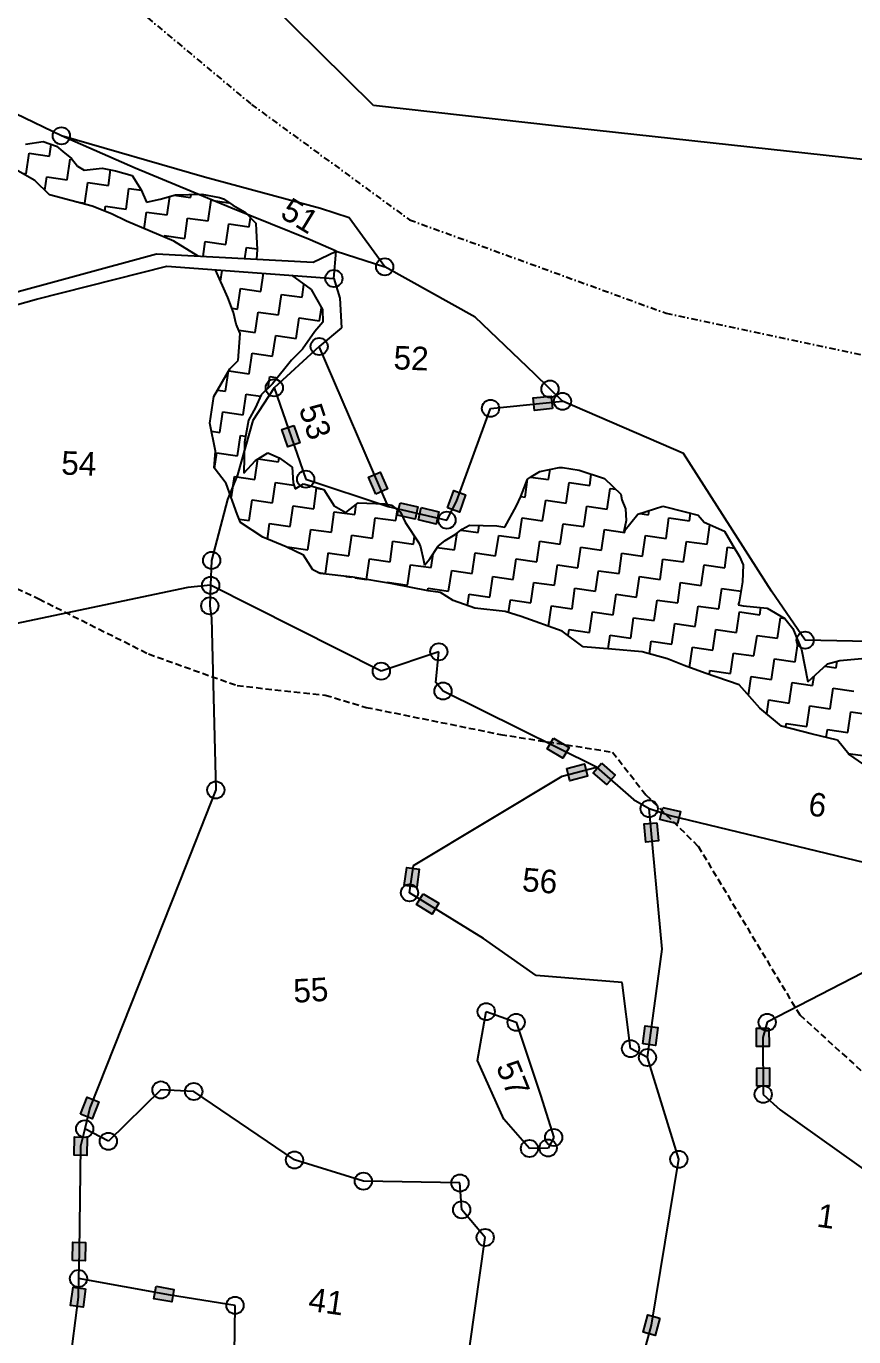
# Model space of a CAD drawing. Header units: metres. Extents: x 322372 to 326475, y 1828986 to 1832433.
# Drawn here: x 324334 to 324985, y 1830071 to 1831102 of the extents above; entities that cross this region are included whole.
import ezdxf

# ---------------------------------------------------------------- set-up
doc = ezdxf.new("R2010")
doc.units = ezdxf.units.M
doc.header["$MEASUREMENT"] = 0
doc.linetypes.add('DASHDOT', pattern=[1, 0.5, -0.25, 0, -0.25])
doc.linetypes.add('DASHED', pattern=[0.75, 0.5, -0.25])
for name, color, linetype in [('LINE_FOOTPATH', 1, 'DASHED'), ('OFF', 1, 'Continuous'), ('POLY_HATCH', 12, 'Continuous'), ('POLY_PARCEL', 6, 'Continuous'), ('POLY_ROAD', 30, 'Continuous'), ('POLY_WATER', 4, 'Continuous'), ('TEXT_PARCEL', 7, 'Continuous'), ('V_BOUND_STREAM_LINE', 7, 'DASHDOT')]:
    doc.layers.add(name, color=color, linetype=linetype)
doc.styles.add('TEXT_MAP', font='', dxfattribs={"height": 2.5})
doc.styles.get('TEXT_MAP').set_extended_font_data('Kruti Dev 050')

msp = doc.modelspace()

# ---------------------------------------------------------------- hatches: boundary and pattern name
for points in [[(324732.5, 1830810.1), (324733.5, 1830800.2), (324747.8, 1830801.7), (324746.8, 1830811.5)], [(324539.5, 1830771.6), (324548.9, 1830774.8), (324544.2, 1830788.3), (324534.8, 1830785.1)], [(324612.1, 1830751.5), (324603, 1830747.6), (324608.7, 1830734.4), (324617.8, 1830738.4)], [(324679.4, 1830733.7), (324670.1, 1830737.1), (324665.2, 1830723.6), (324674.5, 1830720.2)], [(324639.6, 1830714.6), (324641.8, 1830724.3), (324627.8, 1830727.5), (324625.6, 1830717.8)], [(324656.2, 1830710.8), (324658.4, 1830720.5), (324644.4, 1830723.7), (324642.2, 1830714)], [(324755.8, 1830526.5), (324760.8, 1830535), (324748.5, 1830542.4), (324743.5, 1830533.9)], [(324775.3, 1830512.5), (324772.8, 1830522.1), (324758.9, 1830518.5), (324761.4, 1830508.9)], [(324790.5, 1830505.8), (324797, 1830513.2), (324786.2, 1830522.7), (324779.7, 1830515.2)], [(324846.1, 1830474.9), (324848.4, 1830484.6), (324834.5, 1830487.9), (324832.2, 1830478.3)], [(324821.2, 1830460.6), (324831.1, 1830461.5), (324829.8, 1830475.8), (324819.9, 1830474.9)], [(324642.9, 1830439.2), (324633.1, 1830440.6), (324631, 1830426.5), (324640.9, 1830425.1)], [(324653, 1830403.9), (324658.2, 1830412.4), (324646, 1830419.9), (324640.8, 1830411.4)], [(324830.7, 1830314.7), (324820.8, 1830316.1), (324818.9, 1830301.9), (324828.7, 1830300.5)], [(324908.3, 1830299.7), (324918.2, 1830299.8), (324918.1, 1830314.1), (324908.2, 1830314.1)], [(324918.4, 1830282.9), (324908.5, 1830282.8), (324908.6, 1830268.5), (324918.5, 1830268.5)], [(324390.8, 1830256.2), (324381.6, 1830259.9), (324376.3, 1830246.6), (324385.5, 1830242.9)], [(324371.3, 1830214.3), (324381.2, 1830214.1), (324381.4, 1830228.4), (324371.5, 1830228.6)], [(324380.2, 1830145.5), (324370.3, 1830145.7), (324370.1, 1830131.3), (324380, 1830131.2)], [(324368.5, 1830096.1), (324378.4, 1830094.8), (324380.2, 1830109), (324370.4, 1830110.3)], [(324448.2, 1830099), (324449.8, 1830108.7), (324435.7, 1830111.1), (324434.1, 1830101.3)], [(324819, 1830074.9), (324828.5, 1830072.3), (324832.3, 1830086.1), (324822.8, 1830088.7)]]:
    msp.add_hatch(color=256).paths.add_polyline_path(points)

# ---------------------------------------------------------------- linework, layer by layer
for points in [[(324747.8, 1830801.7), (324733.5, 1830800.2), (324732.5, 1830810.1), (324746.8, 1830811.5)], [(324544.2, 1830788.3), (324548.9, 1830774.8), (324539.5, 1830771.6), (324534.8, 1830785.1)], [(324608.7, 1830734.4), (324603, 1830747.6), (324612.1, 1830751.5), (324617.8, 1830738.4)], [(324665.2, 1830723.6), (324670.1, 1830737.1), (324679.4, 1830733.7), (324674.5, 1830720.2)], [(324627.8, 1830727.5), (324641.8, 1830724.3), (324639.6, 1830714.6), (324625.6, 1830717.8)], [(324644.4, 1830723.7), (324658.4, 1830720.5), (324656.2, 1830710.8), (324642.2, 1830714)], [(324748.5, 1830542.4), (324760.8, 1830535), (324755.8, 1830526.5), (324743.5, 1830533.9)], [(324758.9, 1830518.5), (324772.8, 1830522.1), (324775.3, 1830512.5), (324761.4, 1830508.9)], [(324786.2, 1830522.7), (324797, 1830513.2), (324790.5, 1830505.8), (324779.7, 1830515.2)], [(324834.5, 1830487.9), (324848.4, 1830484.6), (324846.1, 1830474.9), (324832.2, 1830478.3)], [(324829.8, 1830475.8), (324831.1, 1830461.5), (324821.2, 1830460.6), (324819.9, 1830474.9)], [(324631, 1830426.5), (324633.1, 1830440.6), (324642.9, 1830439.2), (324640.9, 1830425.1)], [(324646, 1830419.9), (324658.2, 1830412.4), (324653, 1830403.9), (324640.8, 1830411.4)], [(324818.9, 1830301.9), (324820.8, 1830316.1), (324830.7, 1830314.7), (324828.7, 1830300.5)], [(324918.1, 1830314.1), (324918.2, 1830299.8), (324908.3, 1830299.7), (324908.2, 1830314.1)], [(324908.6, 1830268.5), (324908.5, 1830282.8), (324918.4, 1830282.9), (324918.5, 1830268.5)], [(324376.3, 1830246.6), (324381.6, 1830259.9), (324390.8, 1830256.2), (324385.5, 1830242.9)], [(324381.4, 1830228.4), (324381.2, 1830214.1), (324371.3, 1830214.3), (324371.5, 1830228.6)], [(324370.1, 1830131.3), (324370.3, 1830145.7), (324380.2, 1830145.5), (324380, 1830131.2)], [(324380.2, 1830109), (324378.4, 1830094.8), (324368.5, 1830096.1), (324370.4, 1830110.3)], [(324435.7, 1830111.1), (324449.8, 1830108.7), (324448.2, 1830099), (324434.1, 1830101.3)], [(324832.3, 1830086.1), (324828.5, 1830072.3), (324819, 1830074.9), (324822.8, 1830088.7)]]:
    msp.add_lwpolyline(points, close=True)
for centre in [(324361.2, 1831016.3), (324615.7, 1830913.2), (324575.7, 1830904), (324564.1, 1830850.5), (324528.8, 1830818), (324745.8, 1830817), (324699, 1830801.8), (324755.6, 1830807.4), (324553.5, 1830746.1), (324664.7, 1830713.9), (324479.5, 1830682.2), (324478.7, 1830662.6), (324478, 1830646.4), (324946.6, 1830619.4), (324658.3, 1830610.3), (324613, 1830595), (324661.6, 1830579.4), (324482.8, 1830501.6), (324823.8, 1830486.9), (324635.2, 1830420.7), (324695.6, 1830327.2), (324719.1, 1830318.8), (324916.7, 1830318.8), (324809.2, 1830298.1), (324822.5, 1830291.1), (324439.6, 1830265.6), (324465.4, 1830264.4), (324913.6, 1830262.1), (324379.6, 1830235), (324398.2, 1830225.2), (324748.7, 1830228.2), (324729.6, 1830219.5), (324744.3, 1830219.9), (324847.2, 1830211), (324544.7, 1830210.5), (324598.9, 1830193.8), (324674.9, 1830192.4), (324676.3, 1830171.3), (324694.8, 1830149.5), (324374.7, 1830117.2), (324497.9, 1830096.1)]:
    msp.add_circle(centre, 6.76)
at = {"layer": 'LINE_FOOTPATH', "ltscale": 10}
for p, q in [((324197.4, 1830721.2), (324343.5, 1830651.9)), ((324343.5, 1830651.9), (324429.9, 1830608.6)), ((324429.9, 1830608.6), (324499.5, 1830583.7)), ((324499.5, 1830583.7), (324568.9, 1830576.2)), ((324568.9, 1830576.2), (324601.1, 1830566.6)), ((324601.1, 1830566.6), (324706.8, 1830545.3)), ((324706.8, 1830545.3), (324795, 1830531.4)), ((324795, 1830531.4), (324821.2, 1830497.8)), ((324821.2, 1830497.8), (324862.4, 1830457.3)), ((324862.4, 1830457.3), (324942.3, 1830324.7)), ((324942.3, 1830324.7), (325037.6, 1830238))]:
    msp.add_line(p, q, dxfattribs=at)
at = {"layer": 'OFF'}
msp.add_line((324575.7, 1830904), (324577.6, 1830925.5), dxfattribs=at)
at = {"layer": 'POLY_HATCH'}
for p, q in [((324332.9, 1831009.8), (324346.9, 1831011.7)), ((324346.9, 1831011.7), (324357.3, 1831008)), ((324357.3, 1831008), (324362.4, 1831003.8)), ((324362.4, 1831003.8), (324369.1, 1830998.3)), ((324369.1, 1830998.3), (324374, 1830992.4)), ((324374, 1830992.4), (324379.2, 1830989.3)), ((324340.2, 1830981.2), (324327, 1830988.8)), ((324351.8, 1830969.8), (324340.2, 1830981.2)), ((324379.2, 1830989.3), (324393.2, 1830990.8)), ((324393.2, 1830990.8), (324403.8, 1830988.7)), ((324403.8, 1830988.7), (324417, 1830985.1)), ((324417, 1830985.1), (324424, 1830973.7)), ((324424, 1830973.7), (324428.3, 1830964)), ((324385.5, 1830960.9), (324351.8, 1830969.8)), ((324400.6, 1830954.8), (324385.5, 1830960.9)), ((324428.3, 1830964), (324439, 1830966.4)), ((324439, 1830966.4), (324451, 1830969.9)), ((324451, 1830969.9), (324471.7, 1830970.3)), ((324471.7, 1830970.3), (324485.6, 1830967.8)), ((324485.6, 1830967.8), (324488.9, 1830966.7)), ((324488.9, 1830966.7), (324496.2, 1830961.7)), ((324496.2, 1830961.7), (324505.8, 1830956.3)), ((324412.4, 1830949.1), (324400.6, 1830954.8)), ((324505.8, 1830956.3), (324514.3, 1830947.6)), ((324449.7, 1830933.4), (324412.4, 1830949.1)), ((324514.3, 1830947.6), (324514.6, 1830941.8)), ((324514.6, 1830941.8), (324515.3, 1830926.8)), ((324468.8, 1830921.5), (324449.7, 1830933.4)), ((324515.3, 1830926.8), (324514.8, 1830919.1)), ((324492.2, 1830889), (324482.6, 1830910.8)), ((324542.3, 1830906.5), (324557.7, 1830895.3)), ((324496.8, 1830877.3), (324492.2, 1830889)), ((324557.7, 1830895.3), (324566.8, 1830879.7)), ((324566.8, 1830879.7), (324567.1, 1830869.7)), ((324498.9, 1830868), (324496.8, 1830877.3)), ((324502, 1830860.6), (324498.9, 1830868)), ((324567.1, 1830869.7), (324560.8, 1830862.3)), ((324500.3, 1830839.5), (324502, 1830860.6)), ((324560.8, 1830862.3), (324551, 1830848.5)), ((324551, 1830848.5), (324542.3, 1830839.8)), ((324493.9, 1830832.8), (324500.3, 1830839.5)), ((324542.3, 1830839.8), (324527.5, 1830821.1)), ((324481.1, 1830811.2), (324493.9, 1830832.8)), ((324527.5, 1830821.1), (324518.4, 1830812.4)), ((324478.1, 1830790.2), (324481.1, 1830811.2)), ((324518.4, 1830812.4), (324514, 1830802.6)), ((324514, 1830802.6), (324508.6, 1830792.5)), ((324482.5, 1830768.2), (324478.1, 1830790.2)), ((324508.6, 1830792.5), (324505.3, 1830775.2)), ((324505.3, 1830775.2), (324504.8, 1830750.9)), ((324481.5, 1830755), (324482.5, 1830768.2)), ((324514.1, 1830760.9), (324523.6, 1830766.9)), ((324523.6, 1830766.9), (324532.6, 1830763)), ((324490.8, 1830742.6), (324481.5, 1830755)), ((324504.8, 1830750.9), (324514.1, 1830760.9)), ((324532.6, 1830763), (324542.8, 1830755.5)), ((324542.8, 1830755.5), (324543.7, 1830743.2)), ((324737.7, 1830752.1), (324752.9, 1830755.2)), ((324752.9, 1830755.2), (324755.6, 1830755.2)), ((324755.6, 1830755.2), (324768.7, 1830753.3)), ((324722.8, 1830732.6), (324728.2, 1830746.1)), ((324728.2, 1830746.1), (324731.1, 1830748.3)), ((324731.1, 1830748.3), (324737.7, 1830752.1)), ((324768.7, 1830753.3), (324788.6, 1830746.6)), ((324788.6, 1830746.6), (324801.6, 1830734.3)), ((324499.7, 1830718.5), (324490.8, 1830742.6)), ((324543.7, 1830743.2), (324545.2, 1830738.6)), ((324545.2, 1830738.6), (324551.8, 1830742.5)), ((324551.8, 1830742.5), (324567.7, 1830738)), ((324567.7, 1830738), (324575.8, 1830725.1)), ((324801.6, 1830734.3), (324802.3, 1830729.8)), ((324575.8, 1830725.1), (324585.1, 1830719.9)), ((324585.1, 1830719.9), (324594.9, 1830727.6)), ((324594.9, 1830727.6), (324615.6, 1830726.8)), ((324615.6, 1830726.8), (324621.1, 1830725.6)), ((324621.1, 1830725.6), (324628.1, 1830720.2)), ((324710.3, 1830708.4), (324719.5, 1830725.2)), ((324719.5, 1830725.2), (324722.8, 1830732.6)), ((324802.3, 1830729.8), (324805.2, 1830722.9)), ((324815, 1830718.5), (324834.6, 1830724.8)), ((324834.6, 1830724.8), (324852.2, 1830720.5)), ((324502.3, 1830712), (324499.7, 1830718.5)), ((324628.1, 1830720.2), (324631.8, 1830712.3)), ((324803.9, 1830704.9), (324815, 1830718.5)), ((324805.6, 1830713.7), (324803.9, 1830704.9)), ((324805.2, 1830722.9), (324805.6, 1830713.7)), ((324852.2, 1830720.5), (324862.3, 1830717.8)), ((324862.3, 1830717.8), (324867.1, 1830712.3)), ((324519.9, 1830700.4), (324502.3, 1830712)), ((324631.8, 1830712.3), (324642.5, 1830696)), ((324663.2, 1830697.8), (324671.2, 1830702.7)), ((324671.2, 1830702.7), (324676.6, 1830706.7)), ((324676.6, 1830706.7), (324682.3, 1830709.8)), ((324682.3, 1830709.8), (324703.9, 1830709.3)), ((324703.9, 1830709.3), (324710.3, 1830708.4)), ((324867.1, 1830712.3), (324883.1, 1830705.2)), ((324883.1, 1830705.2), (324889.7, 1830693.9)), ((324538.2, 1830693), (324519.9, 1830700.4)), ((324551.7, 1830686.2), (324538.2, 1830693)), ((324642.5, 1830696), (324643.8, 1830692.8)), ((324643.8, 1830692.8), (324646.2, 1830682.5)), ((324651.1, 1830683.5), (324657.7, 1830693.4)), ((324657.7, 1830693.4), (324663.2, 1830697.8)), ((324889.7, 1830693.9), (324895, 1830685.3)), ((324559.1, 1830674.8), (324551.7, 1830686.2)), ((324646.2, 1830682.5), (324646.9, 1830678.4)), ((324646.9, 1830678.4), (324651.1, 1830683.5)), ((324895, 1830685.3), (324897.9, 1830678.8)), ((324564.9, 1830671.9), (324559.1, 1830674.8)), ((324590.7, 1830668.9), (324564.9, 1830671.9)), ((324897.9, 1830678.8), (324897.3, 1830665.4)), ((324621.7, 1830663.7), (324590.7, 1830668.9)), ((324650, 1830658.3), (324621.7, 1830663.7)), ((324897.3, 1830665.4), (324894.6, 1830649.7)), ((324659.5, 1830656.9), (324650, 1830658.3)), ((324669.6, 1830650.6), (324659.5, 1830656.9)), ((324686.7, 1830644.7), (324669.6, 1830650.6)), ((324710.5, 1830642), (324686.7, 1830644.7)), ((324723.1, 1830638.1), (324710.5, 1830642)), ((324894.6, 1830649.7), (324893.8, 1830647.2)), ((324893.8, 1830647.2), (324897.8, 1830646.5)), ((324897.8, 1830646.5), (324916.7, 1830644.7)), ((324916.7, 1830644.7), (324930.7, 1830636.6)), ((324755.3, 1830626.6), (324723.1, 1830638.1)), ((324930.7, 1830636.6), (324937, 1830628.7)), ((324771.9, 1830614.3), (324755.3, 1830626.6)), ((324937, 1830628.7), (324943.7, 1830612.1)), ((324794.5, 1830612.4), (324771.9, 1830614.3)), ((324818.4, 1830610.4), (324794.5, 1830612.4)), ((324838.3, 1830604.7), (324818.4, 1830610.4)), ((324943.7, 1830612.1), (324948.8, 1830586.7)), ((324851.3, 1830599.4), (324838.3, 1830604.7)), ((324867.8, 1830593.6), (324851.3, 1830599.4)), ((324948.8, 1830586.7), (324964.3, 1830600.9)), ((324964.3, 1830600.9), (324973.8, 1830603.5)), ((324973.8, 1830603.5), (324994, 1830605.4)), ((324894.7, 1830584.2), (324867.8, 1830593.6)), ((324898.9, 1830579.5), (324894.7, 1830584.2)), ((324910.8, 1830566), (324898.9, 1830579.5)), ((324928.1, 1830551.8), (324910.8, 1830566)), ((324951.4, 1830545.7), (324928.1, 1830551.8)), ((324972.1, 1830540.7), (324951.4, 1830545.7)), ((324980.9, 1830529.7), (324972.1, 1830540.7)), ((325016.7, 1830505.2), (324980.9, 1830529.7))]:
    msp.add_line(p, q, dxfattribs=at)
at = {"layer": 'POLY_HATCH', "linetype": 'Continuous'}
for p, q in [((324333.5, 1830986.4), (324335.9, 1831002.6)), ((324335.9, 1831002.6), (324352, 1831000.2)), ((324352, 1831000.2), (324353.3, 1831009.4)), ((324365.9, 1830981.7), (324368.2, 1830997.9)), ((324368.2, 1830997.9), (324369.5, 1830997.7)), ((324330.5, 1830986.8), (324333.5, 1830986.4)), ((324348.2, 1830973.4), (324349.7, 1830984.1)), ((324349.7, 1830984.1), (324365.9, 1830981.7)), ((324398.2, 1830977.1), (324400, 1830989.4)), ((324379.7, 1830963.2), (324382.1, 1830979.4)), ((324382.1, 1830979.4), (324398.2, 1830977.1)), ((324412.1, 1830958.6), (324414.4, 1830974.8)), ((324414.4, 1830974.8), (324424.2, 1830973.4)), ((324373.1, 1830964.2), (324379.7, 1830963.2)), ((324395.3, 1830956.9), (324395.9, 1830960.9)), ((324395.9, 1830960.9), (324412.1, 1830958.6)), ((324444.4, 1830954), (324446.5, 1830968.6)), ((324450.1, 1830969.6), (324462.9, 1830967.8)), ((324462.9, 1830967.8), (324463.3, 1830970.2)), ((324476.8, 1830949.3), (324479.1, 1830965.5)), ((324479.1, 1830965.5), (324493, 1830963.5)), ((324426.4, 1830943.2), (324428.3, 1830956.3)), ((324428.3, 1830956.3), (324444.4, 1830954)), ((324458.3, 1830935.5), (324460.6, 1830951.6)), ((324460.6, 1830951.6), (324476.8, 1830949.3)), ((324509.1, 1830944.7), (324510.1, 1830951.8)), ((324490.6, 1830930.8), (324493, 1830947)), ((324493, 1830947), (324509.1, 1830944.7)), ((324441.9, 1830936.7), (324442.1, 1830937.8)), ((324442.1, 1830937.8), (324458.3, 1830935.5)), ((324472.8, 1830921.3), (324474.5, 1830933.1)), ((324474.5, 1830933.1), (324490.6, 1830930.8)), ((324505.5, 1830919.6), (324506.8, 1830928.5)), ((324506.8, 1830928.5), (324515.3, 1830927.3)), ((324486.5, 1830902), (324487.7, 1830910.4)), ((324518.3, 1830893.8), (324520.4, 1830908.1)), ((324550.7, 1830889.2), (324552.1, 1830899.4)), ((324499.8, 1830880), (324502.2, 1830896.1)), ((324502.2, 1830896.1), (324518.3, 1830893.8)), ((324532.2, 1830875.3), (324534.5, 1830891.5)), ((324534.5, 1830891.5), (324550.7, 1830889.2)), ((324495.5, 1830880.6), (324499.8, 1830880)), ((324564.5, 1830870.7), (324566, 1830881)), ((324513.7, 1830861.5), (324516, 1830877.6)), ((324516, 1830877.6), (324532.2, 1830875.3)), ((324546, 1830856.8), (324548.4, 1830873)), ((324548.4, 1830873), (324564.5, 1830870.7)), ((324500.9, 1830863.3), (324513.7, 1830861.5)), ((324527.5, 1830843), (324529.9, 1830859.2)), ((324529.9, 1830859.2), (324546, 1830856.8)), ((324509, 1830829.1), (324511.4, 1830845.3)), ((324511.4, 1830845.3), (324527.5, 1830843)), ((324490.5, 1830815.3), (324492.8, 1830831)), ((324493, 1830831.4), (324509, 1830829.1)), ((324523.9, 1830817.6), (324525.2, 1830826.8)), ((324525.2, 1830826.8), (324531.3, 1830825.9)), ((324484.1, 1830816.2), (324490.5, 1830815.3)), ((324504.4, 1830796.8), (324506.7, 1830813)), ((324506.7, 1830813), (324517.9, 1830811.3)), ((324485.9, 1830782.9), (324488.2, 1830799.1)), ((324488.2, 1830799.1), (324504.4, 1830796.8)), ((324479.3, 1830783.9), (324485.9, 1830782.9)), ((324499.8, 1830764.4), (324502.1, 1830780.6)), ((324502.1, 1830780.6), (324506.2, 1830780)), ((324481.8, 1830754.5), (324483.6, 1830766.8)), ((324483.6, 1830766.8), (324499.8, 1830764.4)), ((324513.6, 1830745.9), (324515.9, 1830762.1)), ((324516, 1830762.1), (324532.1, 1830759.8)), ((324532.1, 1830759.8), (324532.6, 1830763)), ((324495.1, 1830732.1), (324497.4, 1830748.3)), ((324497.4, 1830748.3), (324513.6, 1830745.9)), ((324527.5, 1830727.4), (324529.8, 1830743.6)), ((324529.8, 1830743.6), (324544.2, 1830741.5)), ((324726.2, 1830731.9), (324728.2, 1830746.2)), ((324730.4, 1830747.8), (324744.7, 1830745.8)), ((324744.7, 1830745.8), (324745.8, 1830753.8)), ((324777, 1830741.1), (324778.3, 1830750.1)), ((324559.8, 1830722.8), (324562.1, 1830739)), ((324562.1, 1830739), (324566.5, 1830738.3)), ((324758.5, 1830727.3), (324760.8, 1830743.5)), ((324760.8, 1830743.5), (324777, 1830741.1)), ((324790.9, 1830722.6), (324793.2, 1830738.8)), ((324793.2, 1830738.8), (324797.5, 1830738.2)), ((324494.7, 1830732.2), (324495.1, 1830732.1)), ((324509, 1830713.6), (324511.3, 1830729.8)), ((324511.3, 1830729.8), (324527.5, 1830727.4)), ((324541.3, 1830708.9), (324543.6, 1830725.1)), ((324543.6, 1830725.1), (324559.8, 1830722.8)), ((324592.1, 1830718.2), (324593.3, 1830726.4)), ((324722.7, 1830732.4), (324726.2, 1830731.9)), ((324740, 1830713.4), (324742.4, 1830729.6)), ((324742.4, 1830729.6), (324758.5, 1830727.3)), ((324772.4, 1830708.8), (324774.7, 1830725)), ((324774.7, 1830725), (324790.9, 1830722.6)), ((324501.2, 1830714.7), (324509, 1830713.6)), ((324573.7, 1830704.3), (324576, 1830720.5)), ((324576, 1830720.5), (324592.1, 1830718.2)), ((324606, 1830699.7), (324608.3, 1830715.8)), ((324608.3, 1830715.8), (324624.5, 1830713.5)), ((324624.5, 1830713.5), (324625.7, 1830722.1)), ((324721.5, 1830699.6), (324723.9, 1830715.8)), ((324723.9, 1830715.8), (324740, 1830713.4)), ((324816.5, 1830719), (324823.2, 1830718)), ((324823.2, 1830718), (324823.7, 1830721.3)), ((324837.1, 1830699.5), (324839.4, 1830715.7)), ((324839.4, 1830715.7), (324855.6, 1830713.3)), ((324855.6, 1830713.3), (324856.4, 1830719.4)), ((324523.4, 1830699), (324525.1, 1830711.3)), ((324525.1, 1830711.3), (324541.3, 1830708.9)), ((324555.2, 1830690.5), (324557.5, 1830706.6)), ((324557.5, 1830706.6), (324573.7, 1830704.3)), ((324670.7, 1830690.4), (324672.6, 1830703.8)), ((324675.8, 1830706.1), (324689.2, 1830704.2)), ((324689.2, 1830704.2), (324690, 1830709.7)), ((324753.9, 1830694.9), (324756.2, 1830711.1)), ((324756.2, 1830711.1), (324772.4, 1830708.8)), ((324786.2, 1830690.3), (324788.6, 1830706.5)), ((324788.6, 1830706.5), (324804.7, 1830704.1)), ((324804.7, 1830704.1), (324805, 1830706.2)), ((324869.4, 1830694.9), (324871.6, 1830710.3)), ((324539, 1830692.8), (324555.2, 1830690.5)), ((324539, 1830692.6), (324539, 1830692.8)), ((324587.5, 1830685.8), (324589.8, 1830702)), ((324589.8, 1830702), (324606, 1830699.7)), ((324619.9, 1830681.2), (324622.2, 1830697.3)), ((324622.2, 1830697.3), (324638.3, 1830695)), ((324638.3, 1830695), (324639.2, 1830701)), ((324657, 1830692.3), (324670.7, 1830690.4)), ((324703, 1830685.7), (324705.4, 1830701.9)), ((324705.4, 1830701.9), (324721.5, 1830699.6)), ((324735.4, 1830681.1), (324737.7, 1830697.3)), ((324737.7, 1830697.3), (324753.9, 1830694.9)), ((324767.7, 1830676.4), (324770.1, 1830692.6)), ((324770.1, 1830692.6), (324786.2, 1830690.3)), ((324818.6, 1830685.6), (324820.9, 1830701.8)), ((324820.9, 1830701.8), (324837.1, 1830699.5)), ((324850.9, 1830681), (324853.2, 1830697.2)), ((324853.2, 1830697.2), (324869.4, 1830694.9)), ((324883.3, 1830676.4), (324885.6, 1830692.5)), ((324885.6, 1830692.5), (324891, 1830691.8)), ((324569, 1830672), (324571.2, 1830687)), ((324571.2, 1830687), (324571.3, 1830688.1)), ((324571.3, 1830688.1), (324572.4, 1830688)), ((324572.4, 1830688), (324587.5, 1830685.8)), ((324601.4, 1830667.3), (324603.7, 1830683.5)), ((324603.7, 1830683.5), (324619.9, 1830681.2)), ((324652.2, 1830676.5), (324653.8, 1830687.5)), ((324684.5, 1830671.9), (324686.9, 1830688.1)), ((324686.9, 1830688.1), (324703, 1830685.7)), ((324716.9, 1830667.2), (324719.2, 1830683.4)), ((324719.2, 1830683.4), (324735.4, 1830681.1)), ((324800.1, 1830671.8), (324802.4, 1830688)), ((324802.4, 1830688), (324818.6, 1830685.6)), ((324832.4, 1830667.2), (324834.7, 1830683.3)), ((324834.7, 1830683.3), (324850.9, 1830681)), ((324563, 1830672.8), (324569, 1830672)), ((324633.7, 1830662.7), (324636, 1830678.8)), ((324636, 1830678.8), (324652.2, 1830676.5)), ((324666, 1830658), (324668.4, 1830674.2)), ((324668.4, 1830674.2), (324684.5, 1830671.9)), ((324749.2, 1830662.6), (324751.6, 1830678.8)), ((324751.6, 1830678.8), (324767.7, 1830676.4)), ((324781.6, 1830657.9), (324783.9, 1830674.1)), ((324783.9, 1830674.1), (324800.1, 1830671.8)), ((324864.8, 1830662.5), (324867.1, 1830678.7)), ((324867.1, 1830678.7), (324883.3, 1830676.4)), ((324585.2, 1830669.6), (324589.5, 1830669)), ((324585.2, 1830669.5), (324585.2, 1830669.6)), ((324592.2, 1830668.6), (324601.4, 1830667.3)), ((324617.5, 1830665), (324633.7, 1830662.7)), ((324617.5, 1830664.4), (324617.5, 1830665)), ((324698.4, 1830653.4), (324700.7, 1830669.6)), ((324700.7, 1830669.6), (324716.9, 1830667.2)), ((324730.7, 1830648.7), (324733.1, 1830664.9)), ((324733.1, 1830664.9), (324749.2, 1830662.6)), ((324813.9, 1830653.3), (324816.3, 1830669.5)), ((324816.3, 1830669.5), (324832.4, 1830667.2)), ((324846.3, 1830648.7), (324848.6, 1830664.8)), ((324848.6, 1830664.8), (324864.8, 1830662.5)), ((324649.6, 1830658.4), (324649.9, 1830660.3)), ((324649.9, 1830660.3), (324666, 1830658)), ((324680.9, 1830646.7), (324682.2, 1830655.7)), ((324682.2, 1830655.7), (324698.4, 1830653.4)), ((324713.2, 1830641.2), (324714.6, 1830651.1)), ((324714.6, 1830651.1), (324730.7, 1830648.7)), ((324763.1, 1830644.1), (324765.4, 1830660.3)), ((324765.4, 1830660.3), (324781.6, 1830657.9)), ((324795.4, 1830639.4), (324797.8, 1830655.6)), ((324797.8, 1830655.6), (324813.9, 1830653.3)), ((324827.8, 1830634.8), (324830.1, 1830651)), ((324830.1, 1830651), (324846.3, 1830648.7)), ((324878.6, 1830644), (324880.9, 1830660.2)), ((324880.9, 1830660.2), (324896.1, 1830658)), ((324744.6, 1830630.4), (324746.9, 1830646.4)), ((324746.9, 1830646.4), (324763.1, 1830644.1)), ((324776.9, 1830625.6), (324779.3, 1830641.8)), ((324779.3, 1830641.8), (324795.4, 1830639.4)), ((324860.1, 1830630.2), (324862.5, 1830646.3)), ((324862.5, 1830646.3), (324878.6, 1830644)), ((324892.5, 1830625.5), (324894.8, 1830641.7)), ((324894.8, 1830641.7), (324911, 1830639.4)), ((324911, 1830639.4), (324911.8, 1830645.2)), ((324809.3, 1830621), (324811.6, 1830637.1)), ((324811.6, 1830637.1), (324827.8, 1830634.8)), ((324841.6, 1830616.3), (324844, 1830632.5)), ((324844, 1830632.5), (324860.1, 1830630.2)), ((324924.8, 1830620.9), (324927.1, 1830637)), ((324927.1, 1830637), (324930.8, 1830636.5)), ((324760.1, 1830623), (324760.8, 1830627.9)), ((324760.8, 1830627.9), (324776.9, 1830625.6)), ((324791.6, 1830612.6), (324793.1, 1830623.3)), ((324793.1, 1830623.3), (324809.3, 1830621)), ((324874, 1830611.7), (324876.3, 1830627.8)), ((324876.3, 1830627.8), (324892.5, 1830625.5)), ((324906.3, 1830607), (324908.7, 1830623.2)), ((324908.7, 1830623.2), (324924.8, 1830620.9)), ((324824, 1830608.8), (324825.5, 1830618.6)), ((324825.5, 1830618.6), (324841.6, 1830616.3)), ((324855.5, 1830597.9), (324857.8, 1830614)), ((324857.8, 1830614), (324874, 1830611.7)), ((324938.7, 1830602.4), (324941, 1830618.6)), ((324941, 1830618.6), (324941.1, 1830618.5)), ((324887.8, 1830593.2), (324890.2, 1830609.3)), ((324890.2, 1830609.3), (324906.3, 1830607)), ((324920.2, 1830588.5), (324922.5, 1830604.7)), ((324922.5, 1830604.7), (324938.7, 1830602.4)), ((324971, 1830597.7), (324971.8, 1830603)), ((324871.2, 1830592.4), (324871.7, 1830595.5)), ((324871.7, 1830595.5), (324887.8, 1830593.2)), ((324901.9, 1830576.1), (324904, 1830590.8)), ((324904, 1830590.8), (324920.2, 1830588.5)), ((324952.5, 1830583.9), (324953.6, 1830591.1)), ((324962.2, 1830599), (324971, 1830597.7)), ((324934, 1830570), (324936.4, 1830586.2)), ((324936.4, 1830586.2), (324952.5, 1830583.9)), ((324966.4, 1830565.4), (324968.7, 1830581.6)), ((324968.7, 1830581.6), (324984.9, 1830579.2)), ((324916.3, 1830561.5), (324917.9, 1830572.4)), ((324917.9, 1830572.4), (324934, 1830570)), ((324947.9, 1830551.5), (324950.2, 1830567.7)), ((324950.2, 1830567.7), (324966.4, 1830565.4)), ((324980.2, 1830546.9), (324982.6, 1830563.1)), ((324982.6, 1830563.1), (324998.7, 1830560.7)), ((324931.3, 1830551), (324931.7, 1830553.9)), ((324931.7, 1830553.9), (324947.9, 1830551.5)), ((324963.1, 1830542.8), (324964.1, 1830549.2)), ((324964.1, 1830549.2), (324980.2, 1830546.9)), ((324980.3, 1830530.4), (324994.1, 1830528.4))]:
    msp.add_line(p, q, dxfattribs=at)
at = {"layer": 'POLY_PARCEL'}
for p, q in [((324419.4, 1830990.7), (324361.2, 1831016.3)), ((324494.7, 1830959.7), (324419.4, 1830990.7)), ((324556.9, 1830934.5), (324494.7, 1830959.7)), ((324577.6, 1830925.5), (324556.9, 1830934.5)), ((324577.6, 1830925.5), (324615.7, 1830913.2)), ((324575.7, 1830904), (324580.4, 1830888.4)), ((324580.4, 1830888.4), (324581.7, 1830865.3)), ((324581.7, 1830865.3), (324564.1, 1830850.5)), ((324564.1, 1830850.5), (324528.8, 1830818)), ((324618.4, 1830724.5), (324564.1, 1830850.5)), ((324528.8, 1830818), (324511.9, 1830792.4)), ((324528.8, 1830818), (324553.5, 1830746.1)), ((324699, 1830801.8), (324755.6, 1830807.4)), ((324672.3, 1830728.6), (324699, 1830801.8)), ((324511.9, 1830792.4), (324499.8, 1830749.4)), ((324499.8, 1830749.4), (324491.9, 1830730.1)), ((324553.5, 1830746.1), (324618.4, 1830724.5)), ((324491.9, 1830730.1), (324479.5, 1830682.2)), ((324618.4, 1830724.5), (324664.7, 1830713.9)), ((324664.7, 1830713.9), (324672.3, 1830728.6)), ((324479.5, 1830682.2), (324478.7, 1830662.6)), ((324478.7, 1830662.6), (324460.7, 1830661)), ((324478.7, 1830662.6), (324478, 1830646.4)), ((324613, 1830595), (324478.7, 1830662.6)), ((324460.7, 1830661), (324243.1, 1830615.2)), ((324478, 1830646.4), (324479.5, 1830636.8)), ((324479.5, 1830636.8), (324482.8, 1830501.6)), ((324658.3, 1830610.3), (324613, 1830595)), ((324655.9, 1830586.2), (324658.3, 1830610.3)), ((324661.6, 1830579.4), (324655.9, 1830586.2)), ((324782.3, 1830519.5), (324661.6, 1830579.4)), ((324755.4, 1830512.5), (324782.3, 1830519.5)), ((324782.3, 1830519.5), (324811.4, 1830494)), ((324638.3, 1830442.1), (324755.4, 1830512.5)), ((324482.8, 1830501.6), (324454.3, 1830429.3)), ((324811.4, 1830494), (324823.8, 1830486.9)), ((324834, 1830376.4), (324823.8, 1830486.9)), ((324823.8, 1830486.9), (324840.3, 1830481.4)), ((324840.3, 1830481.4), (325100.4, 1830418.7)), ((324635.2, 1830420.7), (324638.3, 1830442.1)), ((324454.3, 1830429.3), (324383.5, 1830251.4)), ((324693.4, 1830384.8), (324635.2, 1830420.7)), ((325088.8, 1830407.8), (324916.7, 1830318.8)), ((324734.9, 1830355.5), (324693.4, 1830384.8)), ((324822.5, 1830291.1), (324834, 1830376.4)), ((324802.7, 1830350), (324734.9, 1830355.5)), ((324809.2, 1830298.1), (324802.7, 1830350)), ((324688.8, 1830288.8), (324695.6, 1830327.2)), ((324695.6, 1830327.2), (324719.1, 1830318.8)), ((324719.1, 1830318.8), (324738.2, 1830261.4)), ((324916.7, 1830318.8), (324913.2, 1830306.9)), ((324913.2, 1830306.9), (324913.6, 1830262.1)), ((324822.5, 1830291.1), (324809.2, 1830298.1)), ((324847.2, 1830211), (324822.5, 1830291.1)), ((324709.5, 1830242.7), (324688.8, 1830288.8)), ((324439.6, 1830265.6), (324398.2, 1830225.2)), ((324465.4, 1830264.4), (324439.6, 1830265.6)), ((324544.7, 1830210.5), (324465.4, 1830264.4)), ((324738.2, 1830261.4), (324748.7, 1830228.2)), ((324913.6, 1830262.1), (324926.8, 1830249.8)), ((324383.5, 1830251.4), (324379.6, 1830235)), ((324926.8, 1830249.8), (325002.4, 1830196.1)), ((324729.6, 1830219.5), (324709.5, 1830242.7)), ((324379.6, 1830235), (324376.4, 1830221.3)), ((324398.2, 1830225.2), (324379.6, 1830235)), ((324748.7, 1830228.2), (324744.3, 1830219.9)), ((324376.4, 1830221.3), (324375.1, 1830138.4)), ((324744.3, 1830219.9), (324729.6, 1830219.5)), ((324598.9, 1830193.8), (324544.7, 1830210.5)), ((324825.7, 1830080.5), (324847.2, 1830211)), ((324674.9, 1830192.4), (324598.9, 1830193.8)), ((324676.3, 1830171.3), (324674.9, 1830192.4)), ((324694.8, 1830149.5), (324676.3, 1830171.3)), ((324682.8, 1830064.3), (324694.8, 1830149.5)), ((324375.1, 1830138.4), (324374.7, 1830117.2)), ((324374.7, 1830117.2), (324374.4, 1830102.5)), ((324447, 1830104.1), (324374.7, 1830117.2)), ((324374.4, 1830102.5), (324364.3, 1830024.7)), ((324497.9, 1830096.1), (324447, 1830104.1)), ((324497.6, 1830057.9), (324497.9, 1830096.1)), ((324820.3, 1830061.1), (324825.7, 1830080.5))]:
    msp.add_line(p, q, dxfattribs=at)
at = {"layer": 'POLY_ROAD'}
for p, q in [((324284.8, 1830882.2), (324436.1, 1830923.3)), ((324436.1, 1830923.3), (324559.3, 1830916.8)), ((324559.3, 1830916.8), (324577.6, 1830925.5)), ((324341.7, 1830887.7), (324444.3, 1830913.6)), ((324444.3, 1830913.6), (324575.7, 1830904)), ((324226.6, 1830855.8), (324341.7, 1830887.7))]:
    msp.add_line(p, q, dxfattribs=at)
at = {"layer": 'POLY_WATER'}
for p, q in [((324606.8, 1831040.1), (324522.2, 1831124)), ((324361.2, 1831016.3), (324325.5, 1831033.6)), ((324751.6, 1831023.9), (324606.8, 1831040.1)), ((325015.2, 1830995.1), (324751.6, 1831023.9)), ((324473.9, 1830983.7), (324361.2, 1831016.3)), ((324565.2, 1830959.2), (324473.9, 1830983.7)), ((324587.6, 1830951.8), (324565.2, 1830959.2)), ((324615.7, 1830913.2), (324587.6, 1830951.8)), ((324687, 1830873.7), (324615.7, 1830913.2)), ((324733.8, 1830828.7), (324687, 1830873.7)), ((324755.6, 1830807.4), (324733.8, 1830828.7)), ((324850.9, 1830766.3), (324755.6, 1830807.4)), ((324920.2, 1830658.1), (324850.9, 1830766.3)), ((324946.6, 1830619.4), (324920.2, 1830658.1)), ((325019.8, 1830617.9), (324946.6, 1830619.4))]:
    msp.add_line(p, q, dxfattribs=at)
at = {"layer": 'V_BOUND_STREAM_LINE', "ltscale": 10}
for p, q in [((324390.3, 1831141.6), (324510.8, 1831041)), ((324510.8, 1831041), (324635.2, 1830950.2)), ((324635.2, 1830950.2), (324837.1, 1830876.7)), ((324837.1, 1830876.7), (325069.5, 1830827.2))]:
    msp.add_line(p, q, dxfattribs=at)

# ---------------------------------------------------------------- texts
at = {"layer": 'TEXT_PARCEL', "style": 'TEXT_MAP'}
for s, height, rotation, p in [('51', 18.53, 328.6467, (324532.4, 1830952.7)), ('52', 18.53, 357.7895, (324622.4, 1830832.6)), ('53', 18.53, 288.412, (324547.9, 1830801.7)), ('54', 18.53, 357.834, (324360.9, 1830749.8)), ('6', 18.5, 351.8295, (324948.3, 1830481.8)), ('56', 18.53, 355.2743, (324723.3, 1830422.1)), ('55', 18.53, 3.4545, (324544.3, 1830334.1)), ('57', 18.53, 292.105, (324703, 1830284)), ('1', 18.5, 351.8295, (324955.1, 1830158.1)), ('41', 18.53, 351.8295, (324554.9, 1830092))]:
    msp.add_text(s, height=height, rotation=rotation, dxfattribs=at).set_placement(p)

doc.saveas('drawing.dxf')
